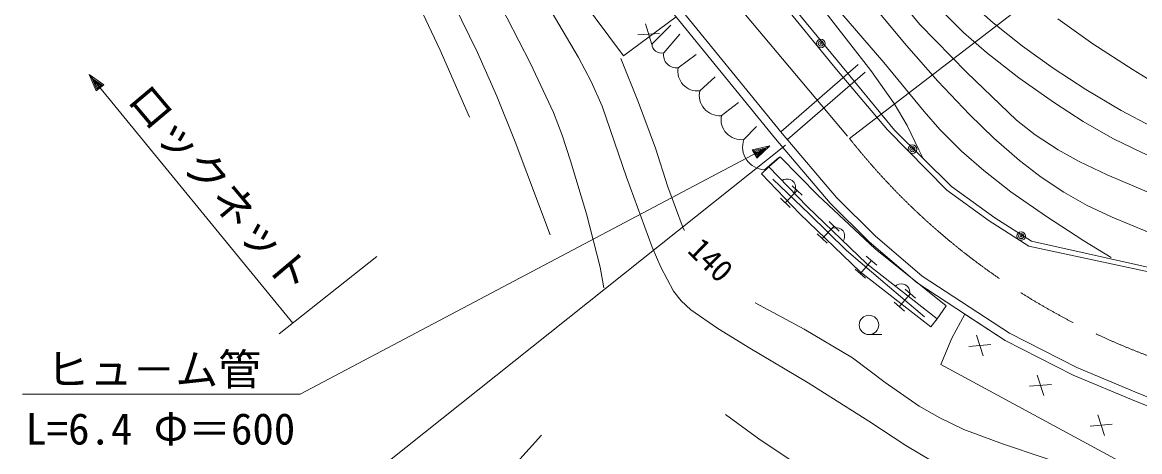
# Model space of a CAD drawing. Units: millimetres, scale not verified. Extents: x 40000 to 680000, y 20000 to 380000.
# Drawn here: x 369251 to 434341, y 262851 to 287864 of the extents above; entities that cross this region are included whole.
import ezdxf
from ezdxf.enums import TextEntityAlignment as Align

# ---------------------------------------------------------------- set-up
doc = ezdxf.new("R2010")
doc.units = ezdxf.units.MM
doc.header["$LTSCALE"] = 1000
doc.linetypes.add('CHAIN', pattern=[18.5, 12, -1.5, 3.5, -1.5])
for name, color, linetype, lineweight in [('M-BGD', 7, 'Continuous', 13), ('M-BMK', 2, 'CHAIN', 13), ('M-STR-HTXT', 7, 'Continuous', 13), ('M-STR-STRC', 7, 'Continuous', 13)]:
    doc.layers.add(name, color=color, linetype=linetype, lineweight=lineweight)
doc.styles.add('ＭＳ ゴシック', font='')
doc.styles.get('ＭＳ ゴシック').set_extended_font_data('MS Gothic')

msp = doc.modelspace()

# ---------------------------------------------------------------- linework, layer by layer
at = {"layer": 'M-BGD'}
for p, q in [((416682, 285114), (406025, 298155)), ((406357, 298294), (417005, 285293)), ((397881, 294511), (404280, 285920)), ((406010, 290603), (413518, 281387)), ((405620, 290294), (413134, 281072)), ((404280, 285920), (407339, 288185)), ((405916, 286572), (405558, 287784)), ((405098, 287139), (406376, 287217)), ((405934, 286609), (407035, 287693)), ((406615, 286092), (407559, 287177)), ((407454, 285214), (408503, 285989)), ((413433, 281491), (417947, 285400)), ((419648, 281596), (416682, 285114)), ((417005, 285293), (420051, 281589)), ((408713, 283871), (409604, 284698)), ((413829, 281047), (418343, 284956)), ((409971, 282425), (410968, 283200)), ((411282, 281030), (412016, 281805)), ((413518, 281387), (416675, 277656)), ((423109, 278079), (419648, 281596)), ((420051, 281589), (423383, 278307)), ((413134, 281072), (416305, 277323)), ((412488, 279274), (413327, 279997)), ((412740, 279451), (413393, 280031)), ((415619, 277768), (413393, 280031)), ((412307, 279035), (412740, 279451)), ((414966, 277136), (412740, 279451)), ((412307, 279035), (414542, 276712)), ((415117, 276680), (412973, 278734)), ((413621, 278708), (413506, 278654)), ((413734, 278734), (413621, 278708)), ((413876, 278732), (413734, 278734)), ((413988, 278701), (413876, 278732)), ((414100, 278642), (413988, 278701)), ((414211, 278527), (414100, 278642)), ((413699, 277346), (414391, 278068)), ((414102, 278345), (414680, 277792)), ((414200, 277933), (414258, 278045)), ((414265, 278413), (414211, 278527)), ((414258, 278045), (414289, 278158)), ((414292, 278299), (414265, 278413)), ((414289, 278158), (414292, 278299)), ((425581, 276293), (423109, 278079)), ((423383, 278307), (425905, 276479)), ((413988, 277069), (413411, 277623)), ((418930, 274660), (415619, 277768)), ((416305, 277323), (418588, 275074)), ((416675, 277656), (418930, 275434)), ((414542, 276712), (418063, 273335)), ((418457, 273789), (414966, 277136)), ((417271, 274573), (415117, 276680)), ((415845, 275269), (416544, 275984)), ((416258, 276264), (416830, 275705)), ((427888, 274832), (425581, 276293)), ((425905, 276479), (428047, 275119)), ((416130, 274990), (415559, 275549)), ((416462, 275868), (416350, 275809)), ((416575, 275898), (416462, 275868)), ((416716, 275901), (416575, 275898)), ((416830, 275875), (416716, 275901)), ((416944, 275821), (416830, 275875)), ((417060, 275710), (416944, 275821)), ((417119, 275598), (417060, 275710)), ((417149, 275486), (417119, 275598)), ((417126, 275231), (417152, 275345)), ((417152, 275345), (417149, 275486)), ((418930, 275434), (421680, 273080)), ((417072, 275117), (417126, 275231)), ((418588, 275074), (421377, 272687)), ((452553, 269529), (427888, 274832)), ((428047, 275119), (438232, 272822)), ((419520, 272639), (417271, 274573)), ((418418, 274246), (419025, 273725)), ((423078, 271343), (418930, 274660)), ((418373, 272967), (417766, 273488)), ((418069, 273227), (418721, 273986)), ((422540, 270595), (418457, 273789)), ((418063, 273335), (422170, 270123)), ((421680, 273080), (426754, 269749)), ((421800, 270711), (419520, 272639)), ((420210, 272570), (420104, 272500)), ((420319, 272612), (420210, 272570)), ((420459, 272629), (420319, 272612)), ((420575, 272615), (420459, 272629)), ((420694, 272572), (420575, 272615)), ((420677, 272316), (421288, 271799)), ((420820, 272474), (420694, 272572)), ((420890, 272368), (420820, 272474)), ((420932, 272259), (420890, 272368)), ((420949, 272119), (420932, 272259)), ((420934, 272003), (420949, 272119)), ((421377, 272687), (426500, 269324)), ((420643, 271035), (420032, 271552)), ((420337, 271294), (420983, 272057)), ((420892, 271884), (420934, 272003)), ((422540, 270595), (423078, 271343)), ((424149, 270867), (423395, 269460)), ((426500, 269324), (424149, 270867)), ((422170, 270123), (422540, 270595)), ((418571, 269673), (419321, 269673)), ((425223, 268433), (424834, 269635)), ((426754, 269749), (430678, 267750)), ((423395, 269460), (422764, 267922)), ((424391, 268979), (425667, 269089)), ((426500, 269324), (430465, 267304)), ((430465, 267304), (426500, 269324)), ((422764, 267922), (435479, 261053)), ((430678, 267750), (434286, 266240)), ((428755, 266114), (428366, 267317)), ((430465, 267304), (434096, 265784)), ((434096, 265784), (430465, 267304)), ((427922, 266661), (429198, 266770)), ((434286, 266240), (438164, 264729)), ((434096, 265784), (438006, 264261)), ((438006, 264261), (434096, 265784)), ((432286, 263796), (431898, 264999)), ((431454, 264343), (432730, 264452))]:
    msp.add_line(p, q, dxfattribs=at)
for points in [[(385925, 331122), (388144, 330223), (390259, 329253), (391489, 328582), (392651, 327813), (393449, 327165), (394449, 326201), (397316, 323156), (400173, 319954), (402173, 317491), (404005, 315080), (409725, 307267), (415321, 299576), (417080, 297181), (418858, 294940), (420690, 292853), (422556, 290881), (424113, 289348), (425798, 287837), (427513, 286478), (429295, 285204), (431213, 283949), (433270, 282728), (435031, 281801)], [(384586, 328929), (392633, 323539), (393953, 322336), (395203, 321052), (397448, 318599), (399555, 316152), (401908, 313211), (404257, 310110), (410009, 302475), (415758, 294945), (418576, 291327), (421530, 287731), (424267, 284951), (427160, 282173), (428262, 281317), (429589, 280434), (430820, 279753), (432443, 278982), (435550, 277653)], [(383823, 327679), (385550, 326676), (387130, 325643), (388537, 324539), (389880, 323354), (396941, 316773), (398510, 315133), (400074, 313338), (401754, 311224), (403519, 308832), (409271, 301201), (415013, 293609), (417731, 290171), (420756, 286518), (422590, 284432), (424420, 282498), (425851, 281119), (427342, 279824), (428606, 278852), (429930, 277967), (431292, 277199), (432731, 276505), (434789, 275654)], [(383060, 326430), (385678, 324615), (388135, 322785), (389822, 321393), (391446, 319914), (393824, 317518), (396047, 315135), (399086, 311758), (402192, 308152), (404600, 305267), (406988, 302239), (412603, 294439), (414739, 291376), (416982, 288353), (419446, 285517), (421782, 282666), (422703, 281620), (423970, 280358), (425261, 279225), (426829, 277999), (428913, 276543), (431092, 275144), (432685, 274158)], [(381993, 324682), (389639, 319140), (391319, 317738), (392930, 316259), (394789, 314383), (396670, 312339), (402932, 305218), (408964, 297775), (410818, 295451), (412547, 293126), (414831, 290014), (417377, 286723), (418673, 285068), (420048, 283129), (420789, 281854), (421484, 280433), (421702, 279964)], [(397348, 320757), (399946, 317755), (402357, 314813), (408226, 307142), (413952, 299510), (419853, 292059), (421358, 290211), (423067, 288280), (424076, 287275), (425421, 286100), (427312, 284635), (429378, 283171), (431053, 282090), (432780, 281099), (434513, 280255), (436350, 279474), (439333, 278354), (442365, 277326), (444283, 276773), (446055, 276362), (449695, 275646), (453401, 274814), (458333, 273652)], [(375460, 313717), (378360, 311678), (381226, 309529), (382722, 308285), (384184, 306939), (385401, 305688), (386703, 304191), (388400, 301983), (390130, 299557), (392369, 296385), (394679, 292928), (396059, 290661), (397492, 288100), (398850, 285464), (400193, 282606), (400707, 281296), (401182, 279792), (402108, 276707), (402917, 273599), (403133, 272403)], [(374728, 312470), (376240, 311501), (377741, 310409), (380420, 307990), (383151, 305386), (384911, 303559), (386526, 301739), (388256, 299571), (390004, 297217), (390779, 296069), (391531, 294765), (395774, 286107), (396898, 283556), (397955, 280902), (400007, 275482)], [(373749, 310802), (375338, 309954), (376868, 309023), (377829, 308316), (379035, 307277), (380797, 305563), (382572, 303690), (384100, 301955), (385724, 299951), (387026, 298205), (388144, 296543), (389387, 294519), (390560, 292411), (392072, 289462), (393601, 286251), (395296, 282333)], [(391716, 301427), (397020, 293503), (399358, 289722), (401647, 285818), (402387, 284419), (403024, 282988), (404438, 278845), (405940, 274771), (406440, 273602), (407179, 272200), (407623, 271648), (408203, 271112), (409765, 270035), (411638, 268880), (415026, 266861), (418564, 264630), (420729, 263204), (422973, 261864)], [(429570, 288060), (431619, 286619), (433957, 285105), (436238, 283704)], [(404111, 285752), (405155, 283192), (406127, 280529), (406857, 278285), (407752, 275879), (407823, 275737)], [(411948, 271528), (414803, 269980), (417621, 268317), (419524, 266873), (421488, 265510), (422699, 264817), (424100, 264150), (426342, 263304), (428785, 262494), (430876, 261814), (433137, 261190), (435069, 260771)], [(410222, 265009), (412152, 263597), (414161, 262260), (416067, 261176), (418025, 260182), (420209, 259145), (422672, 258103), (423759, 257751), (424926, 257488), (429409, 256965), (433820, 256332), (435146, 256009)]]:
    msp.add_lwpolyline(points, dxfattribs=at)
for centre, major_axis, start_param, end_param in [((406471, 286602), (538, 0), 3.129398, 4.983989), ((407369, 285963), (765, 0), 2.969402, 4.823992), ((408595, 285007), (1160, 0), 2.959717, 4.814307), ((409893, 283613), (1209, 0), 2.922924, 4.777514), ((411158, 282212), (1206, 0), 2.961253, 4.815843), ((412554, 280598), (1345, 0), 2.809057, 4.663647)]:
    msp.add_ellipse(centre, major_axis=major_axis, ratio=0.985057, start_param=start_param, end_param=end_param, dxfattribs=at)
for centre, major_axis in [((415761, 286633), (250, 0)), ((415761, 286633), (150, 0)), ((415761, 286633), (50, 0)), ((421102, 280473), (250, 0)), ((421102, 280473), (150, 0)), ((421102, 280473), (50, 0)), ((427435, 275412), (250, 0)), ((427435, 275412), (150, 0)), ((427435, 275412), (50, 0)), ((418571, 270235), (570, 0))]:
    msp.add_ellipse(centre, major_axis=major_axis, ratio=0.985057, dxfattribs=at)
at = {"layer": 'M-BMK'}
msp.add_line((397696, 304580), (417440, 281099), dxfattribs=at)
msp.add_ellipse((449033, 305284), major_axis=(40012, 0), ratio=0.985057, start_param=3.802249, end_param=4.375496, dxfattribs=at)
at = {"layer": 'M-STR-HTXT'}
for p, q in [((417440, 281099), (440632, 298907)), ((373143, 284816), (384999, 270340)), ((373143, 284816), (373989, 284222)), ((373553, 283876), (373143, 284816)), ((373319, 284601), (373902, 284204)), ((373590, 283956), (373319, 284601)), ((373419, 284479), (373814, 284185)), ((373628, 284036), (373419, 284479)), ((373989, 284222), (373553, 283876)), ((373570, 284295), (373727, 284166)), ((373665, 284117), (373570, 284295)), ((373902, 284204), (373590, 283956)), ((373814, 284185), (373628, 284036)), ((373727, 284166), (373665, 284117)), ((412787, 280660), (385431, 266196)), ((411772, 280440), (412787, 280660)), ((412787, 280660), (412034, 279945)), ((412034, 279945), (411772, 280440)), ((411845, 280388), (412539, 280529)), ((412032, 280035), (411845, 280388)), ((411917, 280336), (412398, 280455)), ((412030, 280124), (411917, 280336)), ((411990, 280284), (412186, 280342)), ((412028, 280214), (411990, 280284)), ((412186, 280342), (412028, 280214)), ((412398, 280455), (412030, 280124)), ((412539, 280529), (412032, 280035)), ((384221, 269721), (389894, 274230)), ((385431, 266196), (369251, 266196)), ((399497, 263810), (394856, 258704))]:
    msp.add_line(p, q, dxfattribs=at)
at = {"layer": 'M-STR-STRC'}
msp.add_line((413712, 280708), (388050, 260280), dxfattribs=at)

# ---------------------------------------------------------------- texts
at = {"layer": 'M-BGD', "style": 'ＭＳ ゴシック'}
msp.add_text('140', height=1320, rotation=315.431, dxfattribs=at).set_placement((407660, 274217), align=Align.BOTTOM_LEFT)
at = {"layer": 'M-STR-HTXT', "style": 'ＭＳ ゴシック'}
msp.add_text('ロックネット', height=1833, rotation=310.125, dxfattribs=at).set_placement((374846, 282972), align=Align.BOTTOM_LEFT)
for s, p in [('ヒュ－ム管', (370660, 266180)), ('L=6.4 Φ＝600', (369423, 262715))]:
    msp.add_text(s, height=1833, dxfattribs=at).set_placement(p, align=Align.BOTTOM_LEFT)

doc.saveas('drawing.dxf')
